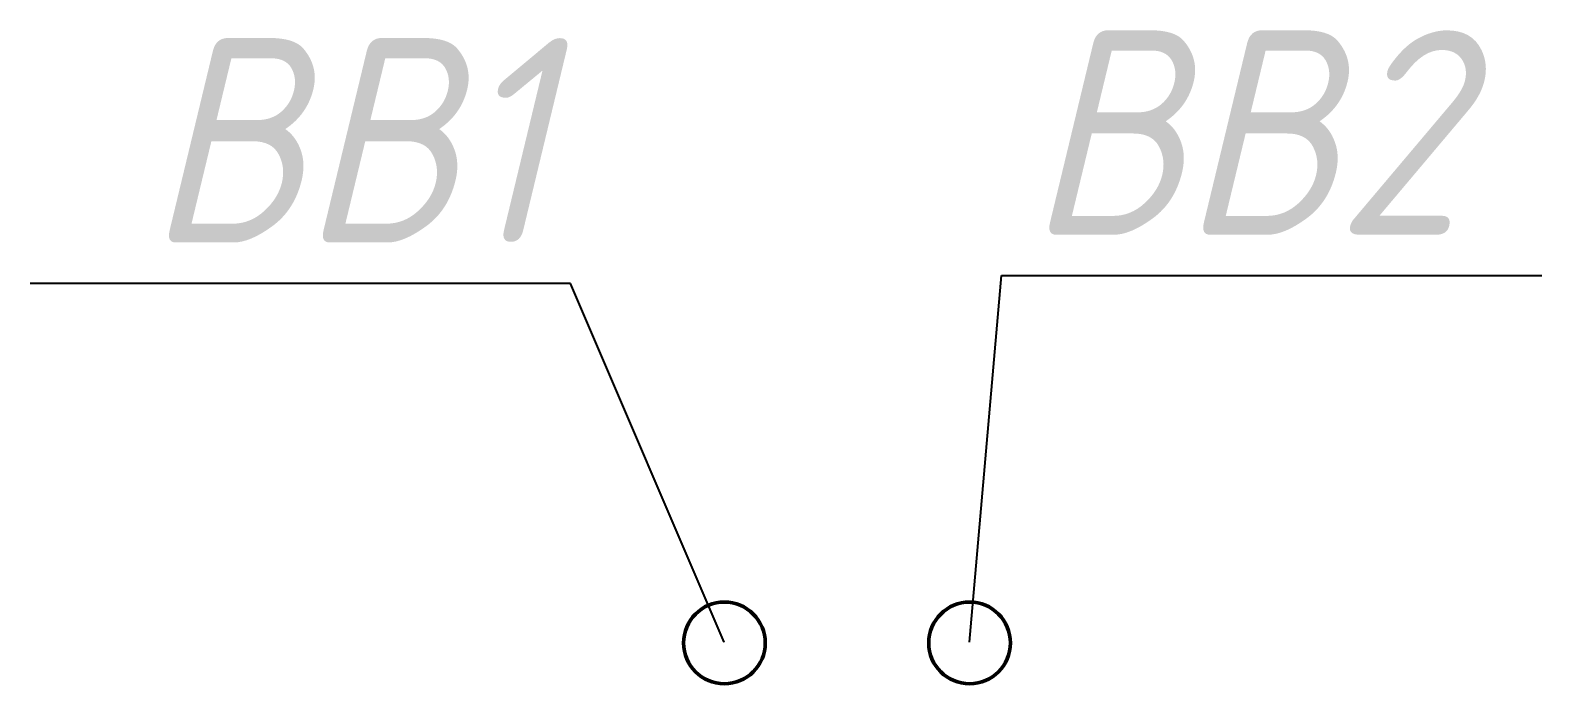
# Model space of a CAD drawing. Header units: millimetres. Extents: x 238368 to 12576735, y -3287118 to 3545602.
# Drawn here: x 343072 to 344922, y 822080 to 822879 of the extents above; entities that cross this region are included whole.
import ezdxf
from ezdxf import colors
from ezdxf.entities.mleader import LeaderData, LeaderLine
from ezdxf.math import Vec2, Vec3

# ---------------------------------------------------------------- set-up
doc = ezdxf.new("R2010")
doc.units = ezdxf.units.MM
doc.layers.add('ВК_Текст', color=61, linetype='Continuous', lineweight=25)
doc.layers.add('К1', color=24, linetype='Continuous', lineweight=50)
doc.styles.add('ISOCPEUR', font='isocpeui.ttf')

msp = doc.modelspace()

# ---------------------------------------------------------------- linework, layer by layer
at = {"layer": 'К1', "color": 202}
for centre in [(343921.8, 822129.6, 0), (344221.8, 822129.6, 0)]:
    msp.add_circle(centre, 50, dxfattribs=at)

# ---------------------------------------------------------------- next in the draw order: leaders
at = {"layer": 'ВК_Текст', "color": 0, "linetype": 'ByBlock', "lineweight": 9, "ltscale": 25}
ml = msp.add_multileader_mtext('Standard', dxfattribs=at)
ml.set_content('{\\W0.9;\\C0;ВВ1}', color=2, style='ISOCPEUR')
ml.set_leader_properties(color=7)
ml.build(insert=Vec2(0, 0))
ml.multileader.update_dxf_attribs({"text_left_attachment_type": 6, "text_right_attachment_type": 6, "dogleg_length": 50, "arrow_head_size": 1})
ctx = ml.context
ctx.base_point, ctx.char_height, ctx.arrow_head_size, ctx.landing_gap_size, ctx.plane_origin = Vec3(343154.9, 822569.4, 0), 250, 1, 10, Vec3(362453.5, 825567.4, 0)
ctx.left_attachment, ctx.right_attachment, ctx.text_align_type = 6, 6, 1
notes = []
notes.append((ctx, [(0, (1, 1, 0), (343733.3, 822569.4, 0), (-1, 0), 50, [(0, [(343921.8, 822129.6, 0)], 0, [])])]))
ctx.mtext.insert, ctx.mtext.width, ctx.mtext.alignment, ctx.mtext.flow_direction = Vec3(343459.6, 822869.4, 0), 594.927, 2, 5
ctx.mtext.has_bg_fill, ctx.mtext.bg_color, ctx.mtext.bg_scale_factor, ctx.mtext.bg_transparency, ctx.mtext.use_window_bg_color = 1, -1073741824, 1, 0, 1
ml = msp.add_multileader_mtext('Standard', dxfattribs=at)
ml.set_content('{\\W0.9;\\C0;ВВ2}', color=2, style='ISOCPEUR')
ml.set_leader_properties(color=7)
ml.build(insert=Vec2(0, 0))
ml.multileader.update_dxf_attribs({"text_left_attachment_type": 6, "text_right_attachment_type": 6, "dogleg_length": 50, "arrow_head_size": 1})
ctx = ml.context
ctx.base_point, ctx.char_height, ctx.arrow_head_size, ctx.landing_gap_size, ctx.plane_origin = Vec3(344311, 822578.9, 0), 250, 1, 10, Vec3(362453.5, 825189.1, 0)
ctx.left_attachment, ctx.right_attachment, ctx.text_align_type = 6, 6, 1
notes.append((ctx, [(1, (1, 1, 0), (344261, 822578.9, 0), (1, 0), 50, [(0, [(344221.8, 822129.6, 0)], 0, [])])]))
ctx.mtext.insert, ctx.mtext.width, ctx.mtext.alignment, ctx.mtext.flow_direction = Vec3(344557.3, 822878.9, 0), 594.927, 2, 5
ctx.mtext.has_bg_fill, ctx.mtext.bg_color, ctx.mtext.bg_scale_factor, ctx.mtext.bg_transparency, ctx.mtext.use_window_bg_color = 1, -1073741824, 1, 0, 1
for ctx, leaders in notes:
    for number, flags, end, landing, length, lines in leaders:
        leader = LeaderData()
        leader.index, (leader.has_last_leader_line, leader.has_dogleg_vector, leader.attachment_direction) = number, flags
        leader.last_leader_point, leader.dogleg_vector, leader.dogleg_length = Vec3(end), Vec3(landing), length
        for number, points, colour, breaks in lines:
            line = LeaderLine()
            line.index, line.vertices, line.color, line.breaks = number, Vec3.list(points), colors.encode_raw_color(colour), breaks
            leader.lines.append(line)
        ctx.leaders.append(leader)

doc.saveas('drawing.dxf')
